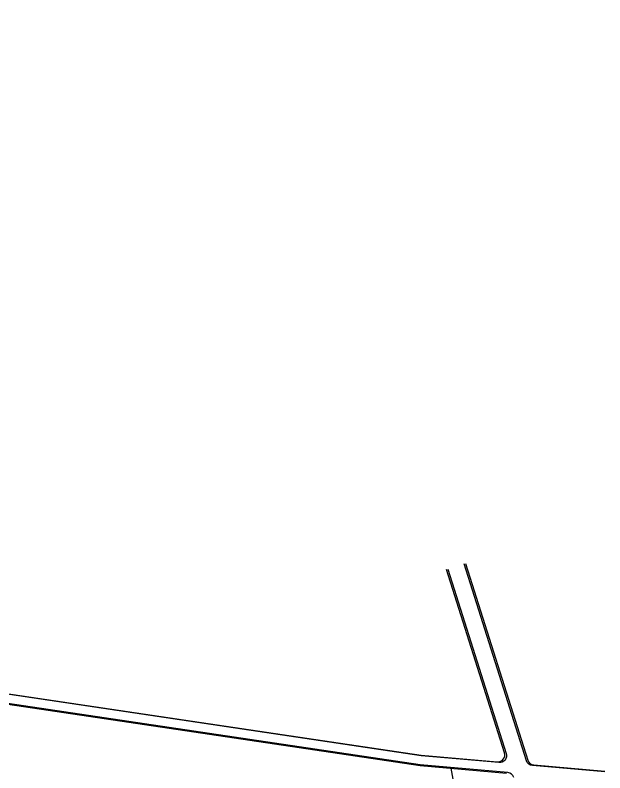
# Model space of a CAD drawing. Header units: millimetres. Extents: x -3298 to -2025, y 31979 to 33494.
# Drawn here: x -2591 to -2169, y 32834 to 33377 of the extents above; entities that cross this region are included whole.
import ezdxf

# ---------------------------------------------------------------- set-up
doc = ezdxf.new("R2010")
doc.units = ezdxf.units.MM
doc.layers.add('Base Map', color=8, linetype='Continuous')

msp = doc.modelspace()

# ---------------------------------------------------------------- linework, layer by layer
at = {"layer": 'Base Map', "ltscale": 0.7}
for points in [[(-2280.9, 32979.95), (-2239.19, 32847.81, -0.534664), (-2244.4, 32841.33), (-2300.09, 32846.21), (-2867.68, 32930.57, -0.380868), (-2874.5, 32938.74), (-2868.46, 33125.14), (-2837.43, 33372.23, -0.388582), (-2832.28, 33376.6), (-2782.49, 33374.78)], [(-2782.5, 33374.28), (-2831.84, 33376.09, 0.388582), (-2836.99, 33371.71), (-2867.97, 33125.1), (-2873.99, 32939.17, 0.380868), (-2867.17, 32931), (-2300.03, 32846.71), (-2245.64, 32841.94, 0.534664), (-2240.43, 32848.43), (-2281.86, 32979.65)], [(-2168.6, 32834.69), (-2220.4, 32839.23, -0.303217), (-2224.74, 32842.7), (-2269.22, 32983.64)], [(-2268.27, 32983.94), (-2223.82, 32843.12, 0.303217), (-2219.49, 32839.65), (-2168.56, 32835.18)], [(-2233.8, 32830.74, 0.303217), (-2238.13, 32834.21), (-2300.85, 32839.71), (-2944.7, 32935.41), (-3047.25, 32953.15, 0.417823), (-3050.72, 32950.67), (-3054.44, 32927.48), (-3076.32, 32742.96, 0.392174)], [(-3075.77, 32743.36), (-3053.94, 32927.41), (-3050.31, 32950.09, -0.417823), (-3046.83, 32952.57), (-2944.78, 32934.91), (-2300.91, 32839.21), (-2239.05, 32833.79, -0.303217)]]:
    msp.add_lwpolyline(points, format="xyb", dxfattribs=at)
msp.add_lwpolyline([(-2278.94, 32837.29), (-2267.95, 32777.14), (-2221.33, 32787.9)], dxfattribs=at)

doc.saveas('drawing.dxf')
